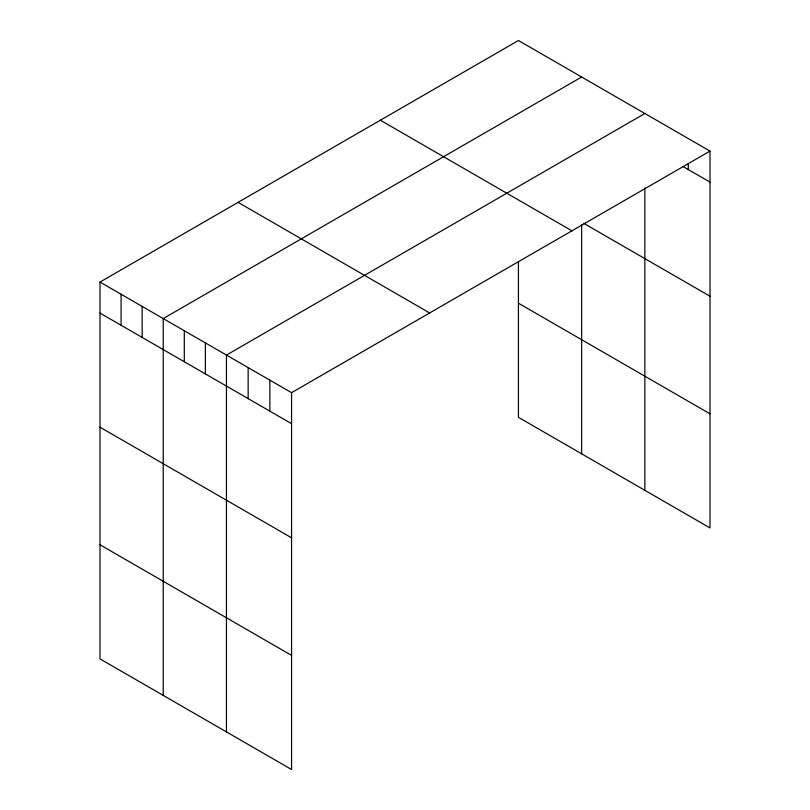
<?xml version="1.0" encoding="UTF-8"?>
<svg xmlns="http://www.w3.org/2000/svg" width="810" height="810" viewBox="0 0 810 810"><rect width="100%" height="100%" fill="white"/><g stroke="black" fill="none" stroke-linecap="round" stroke-linejoin="round"><path stroke-width="1.21" d="M709.995 151.106L291.57 392.678L291.57 769.5L100.005 658.894L100.005 282.072L518.43 40.5L709.995 151.106L709.995 527.928L518.43 417.322L518.43 261.559M581.641 77.001L163.225 318.573L163.225 695.395M644.861 113.501L226.446 355.074L226.446 731.896M682.86 166.445L709.995 182.108M583.747 223.347L709.995 296.227M380.346 120.214L571.921 230.82M518.43 303.203L709.995 413.809M238.079 202.358L429.654 312.954M100.005 282.072L291.57 392.678M100.005 313.085L291.57 423.681M100.005 427.204L291.57 537.799M100.005 544.776L291.57 655.381M688.287 163.377L688.287 169.573M644.861 187.92L644.861 490.323M581.641 224.572L581.641 453.823M269.862 380.143L269.862 411.146M248.154 367.608L248.154 398.611M205.365 342.903L205.365 373.916M184.295 330.733L184.295 361.746M142.155 306.403L142.155 337.416M121.075 294.243L121.075 325.245"/></g></svg>
